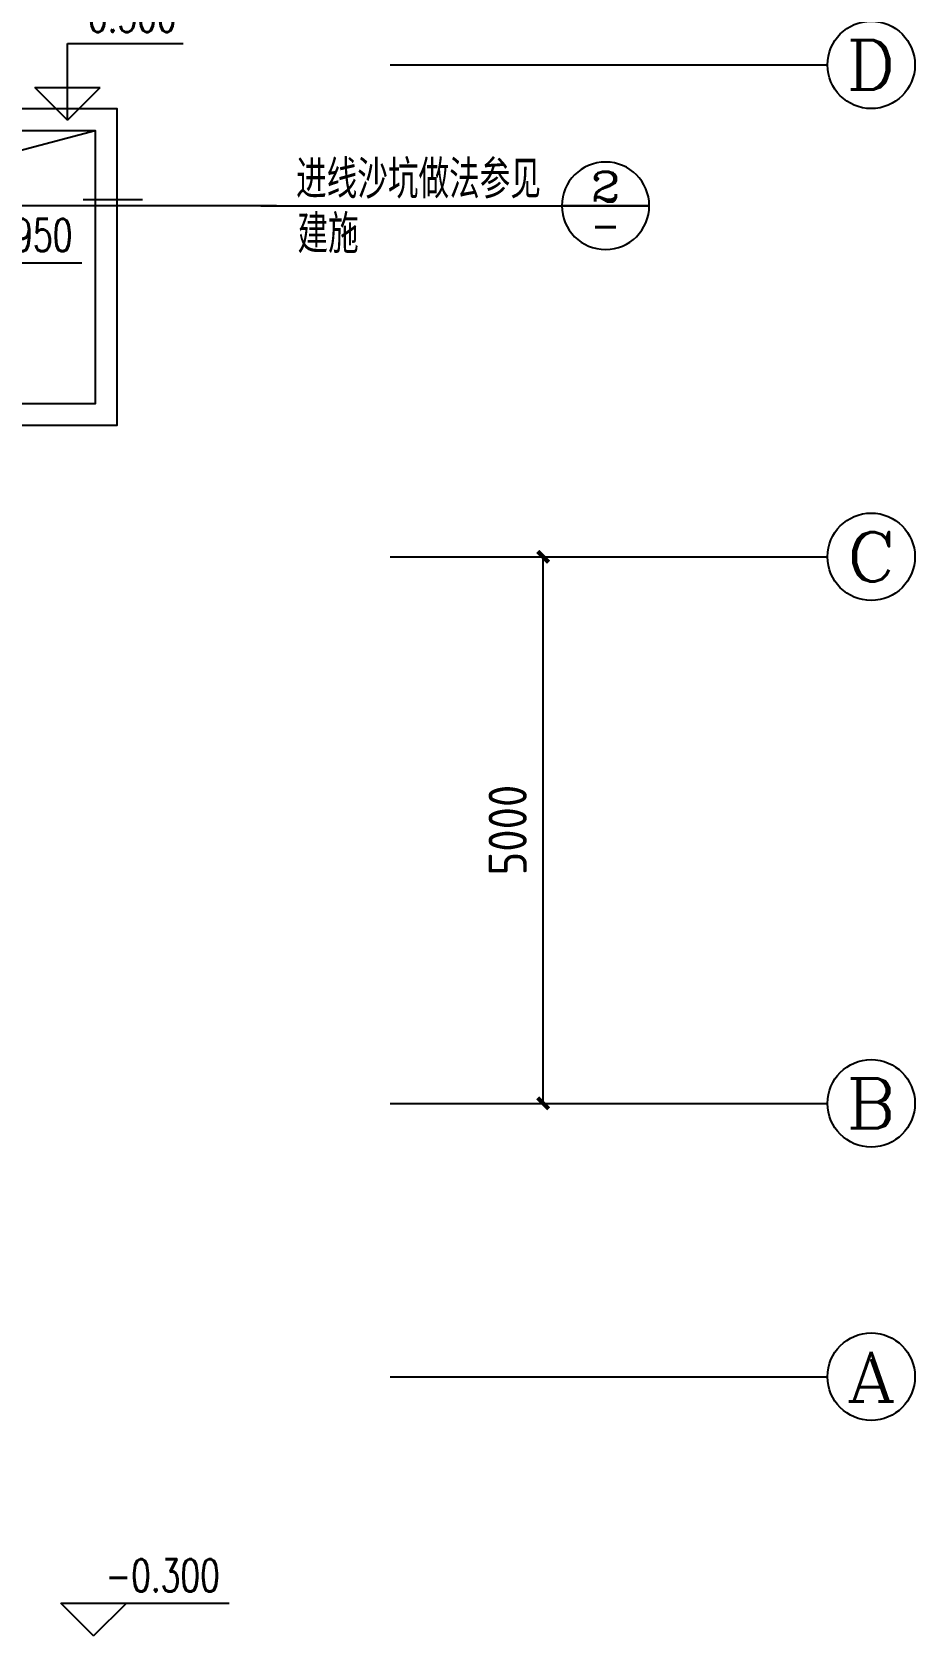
# Model space of a CAD drawing. Extents: x 5279878 to 5976284, y -275259 to -27697.
# Drawn here: x 5500625 to 5508701, y -220164 to -205492 of the extents above; entities that cross this region are included whole.
import ezdxf
from ezdxf.enums import TextEntityAlignment as Align

# ---------------------------------------------------------------- set-up
doc = ezdxf.new("R2010")
doc.units = 0
doc.header["$LTSCALE"] = 1000
doc.header["$MEASUREMENT"] = 0
doc.layers.get('0').update_dxf_attribs({"linetype": 'CONTINUOUS'})
doc.layers.get('Defpoints').update_dxf_attribs({"linetype": 'CONTINUOUS'})
for name, color, linetype in [('AXIS_TEXT', 7, 'CONTINUOUS'), ('SIG_TEXT', 7, 'CONTINUOUS'), ('建筑底图', 251, 'CONTINUOUS')]:
    doc.layers.add(name, color=color, linetype=linetype)
doc.styles.add('_HZTXT', font='txt.shx', dxfattribs={"width": 0.8, "bigfont": 'HZTXT.shx'})
doc.styles.add('_TCH_AXIS', font='COMPLEX', dxfattribs={"bigfont": 'GBCBIG'})
doc.styles.add('_TCH_DIM', font='SIMPLEX', dxfattribs={"bigfont": 'GBCBIG'})
doc.styles.add('COMP', font='COMPLEX', dxfattribs={"bigfont": 'hztxt'})
doc.styles.add('COMPLEX', font='COMPLEX')
doc.styles.get("Standard").update_dxf_attribs({"font": 'GBENOR', "bigfont": 'GBCBIG'})
doc.dimstyles.get("Standard").update_dxf_attribs({"dimscale": 100, "dimtxt": 3.5, "dimasz": 1, "dimexe": 2.5, "dimexo": 3, "dimgap": 1.5, "dimtad": 1, "dimdec": 0, "dimzin": 0, "dimdsep": 46, "dimtxsty": 'Standard', "dimblk": 'ARCHTICK', "dimcen": 0.09, "dimadec": 0, "dimazin": 0, "dimtfac": 1, "dimtdec": 0, "dimtix": 1, "dimtmove": 2, "dimatfit": 3, "dimfxl": 0, "dimtolj": 1, "dimtzin": 0, "dimarcsym": 0})

# ---------------------------------------------------------------- blocks, each defined once
blk = doc.blocks.new('_INDEX')
blk.add_line((-0.5, 0), (0.5, 0))
blk.add_circle((0, 0), 0.5)
at = {"style": 'COMP'}
for tag, width, p, p2 in [('1', 2.333333, (-0.17, 0.05), (0.17, 0.05)), ('-', 1.166667, (-0.17, -0.39), (0.17, -0.39))]:
    blk.add_attdef(tag, text='', height=0.34, dxfattribs=dict(at, width=width)).set_placement(p, p2, align=Align.FIT)
blk = doc.blocks.new('_AXISO')
blk.add_circle((0, 0), 0.5)
at = {"layer": 'AXIS_TEXT', "style": 'COMPLEX', "width": 1.041667}
blk.add_attdef('A', text='', height=0.56, dxfattribs=at).set_placement((-0.25, -0.28), (0.25, -0.28), align=Align.FIT)
blk = doc.blocks.new('_ArchTick')
at = {"color": 0, "linetype": 'ByBlock', "const_width": 0.4}
blk.add_lwpolyline([(-0.5, -0.5), (0.5, 0.5)], dxfattribs=at)
blk = doc.blocks.new('*D94')
at = {"layer": 'Defpoints', "color": 0, "transparency": 16777216}
for p in [(5504739, -210292), (5505300, -210292), (5504739, -215292)]:
    blk.add_point(p, dxfattribs=at)
at = {"layer": 'SIG_TEXT', "color": 0, "lineweight": -2, "transparency": 16777216}
for p, q in [((5505039, -210292), (5505550, -210292)), ((5505300, -215292), (5505300, -210292)), ((5505039, -215292), (5505550, -215292))]:
    blk.add_line(p, q, dxfattribs=at)
at = {"layer": 'SIG_TEXT', "color": 0, "lineweight": -2, "transparency": 16777216, "xscale": 100, "yscale": 100, "zscale": 100}
for p, rotation in [((5505300, -210292), 90), ((5505300, -215292), 270)]:
    blk.add_blockref('_ArchTick', p, dxfattribs=dict(at, rotation=rotation))
at = {"layer": 'SIG_TEXT', "color": 0, "transparency": 16777216, "insert": (5504975, -212792), "char_height": 350, "attachment_point": 5, "rotation": 90}
blk.add_mtext('\\A1;5000', dxfattribs=at)

msp = doc.modelspace()

# ---------------------------------------------------------------- linework, layer by layer
at = {"layer": '建筑底图'}
for p, q in [((5500948.9, -206297.6), (5500948.9, -205597.6)), ((5500948.9, -205597.6), (5502006.2, -205597.6)), ((5503900.7, -205791.9), (5507900.7, -205791.9)), ((5500948.9, -206297.6), (5500648.9, -205997.6)), ((5500648.9, -205997.6), (5501248.9, -205997.6)), ((5500948.9, -206297.6), (5501248.9, -205997.6)), ((5502859.8, -207080.9), (5497239, -207080.9)), ((5502716.3, -207080.9), (5506270.5, -207080.9)), ((5499722.3, -207602.6), (5501079.6, -207602.6)), ((5503900.7, -210291.9), (5507900.7, -210291.9)), ((5503900.7, -215291.9), (5507900.7, -215291.9)), ((5503900.7, -217791.9), (5507900.7, -217791.9)), ((5501187.3, -220163.5), (5500887.3, -219863.5)), ((5500887.3, -219863.5), (5502427.5, -219863.5)), ((5501187.3, -220163.5), (5501487.3, -219863.5))]:
    msp.add_line(p, q, dxfattribs=at)
for points in [[(5499600.7, -206191.7), (5501400.7, -206191.7), (5501400.7, -209091.7), (5499600.7, -209091.7)], [(5499600.7, -206391.7), (5501200.7, -206391.7), (5501200.7, -208891.7), (5499600.7, -208891.7)], [(5499600.7, -208891.7), (5500036, -206700.1), (5501200.7, -206391.7)], [(5501093.1, -207023.9), (5501635.1, -207023.9)]]:
    msp.add_lwpolyline(points, dxfattribs=at)

# ---------------------------------------------------------------- block references
ref = msp.add_blockref('_AXISO', (5508300.7, -205791.9), dxfattribs=dict(at, xscale=800, yscale=800, zscale=800))
ref.add_attrib('A', 'D', dxfattribs={"layer": 'AXIS_TEXT', "color": 0, "height": 452.5, "style": '_TCH_AXIS', "width": 1.235294}).set_placement((5508074.4, -206018.2), (5508527, -206018.2), align=Align.FIT)
ref = msp.add_blockref('_INDEX', (5505870.5, -207080.9), dxfattribs=dict(at, xscale=-800, yscale=800, zscale=800))
ref.add_attrib('1', '2', dxfattribs={"layer": '0', "height": 272, "style": 'COMP', "width": 1.5}).set_placement((5505734.5, -207040.9), (5506006.5, -207040.9), align=Align.FIT)
ref.add_attrib('-', '-', dxfattribs={"layer": '0', "height": 272, "style": 'COMP', "width": 1.166667}).set_placement((5505734.5, -207392.9), (5506006.5, -207392.9), align=Align.FIT)
ref = msp.add_blockref('_AXISO', (5508300.7, -210291.9), dxfattribs=dict(at, xscale=800, yscale=800, zscale=800))
ref.add_attrib('A', 'C', dxfattribs={"layer": 'AXIS_TEXT', "color": 0, "height": 452.5, "style": '_TCH_AXIS', "width": 1.4}).set_placement((5508074.4, -210518.2), (5508527, -210518.2), align=Align.FIT)
ref = msp.add_blockref('_AXISO', (5508300.7, -215291.9), dxfattribs=dict(at, xscale=800, yscale=800, zscale=800))
ref.add_attrib('A', 'B', dxfattribs={"layer": 'AXIS_TEXT', "color": 0, "height": 452.5, "style": '_TCH_AXIS', "width": 1.235294}).set_placement((5508074.4, -215518.2), (5508527, -215518.2), align=Align.FIT)
ref = msp.add_blockref('_AXISO', (5508300.7, -217791.9), dxfattribs=dict(at, xscale=800, yscale=800, zscale=800))
ref.add_attrib('A', 'A', dxfattribs={"layer": 'AXIS_TEXT', "color": 0, "height": 452.5, "style": '_TCH_AXIS', "width": 1.166667}).set_placement((5508074.4, -218018.2), (5508527, -218018.2), align=Align.FIT)

# ---------------------------------------------------------------- texts
for s, height, style, width, p in [('0.300', 297.5, '_TCH_DIM', 0.705882, (5501136.2, -205492.6)), ('进线沙坑做法参见', 350, '_HZTXT', 0.8, (5503039.8, -207013.8)), ('建施', 350, '_HZTXT', 0.8, (5503052.6, -207514.1)), ('-0.950', 297.5, '_TCH_DIM', 0.705882, (5499949.6, -207497.6)), ('-0.300', 297.5, '_TCH_DIM', 0.705882, (5501297.5, -219758.5))]:
    msp.add_text(s, height=height, dxfattribs=dict(at, style=style, width=width)).set_placement(p)

# ---------------------------------------------------------------- dimensions: what is measured, and where the dimension line sits
at = {"layer": 'SIG_TEXT', "color": 0}
dim = msp.add_linear_dim(base=(5505299.7, -210291.9), p1=(5504739.1, -215291.9), p2=(5504739.1, -210291.9), angle=90, dimstyle='Standard', override={"dimfxl": 100}, dxfattribs=at)
dim.commit()
dim.dimension.update_dxf_attribs({"geometry": '*D94', "text_midpoint": (5504974.7, -212791.9)})

doc.saveas('drawing.dxf')
